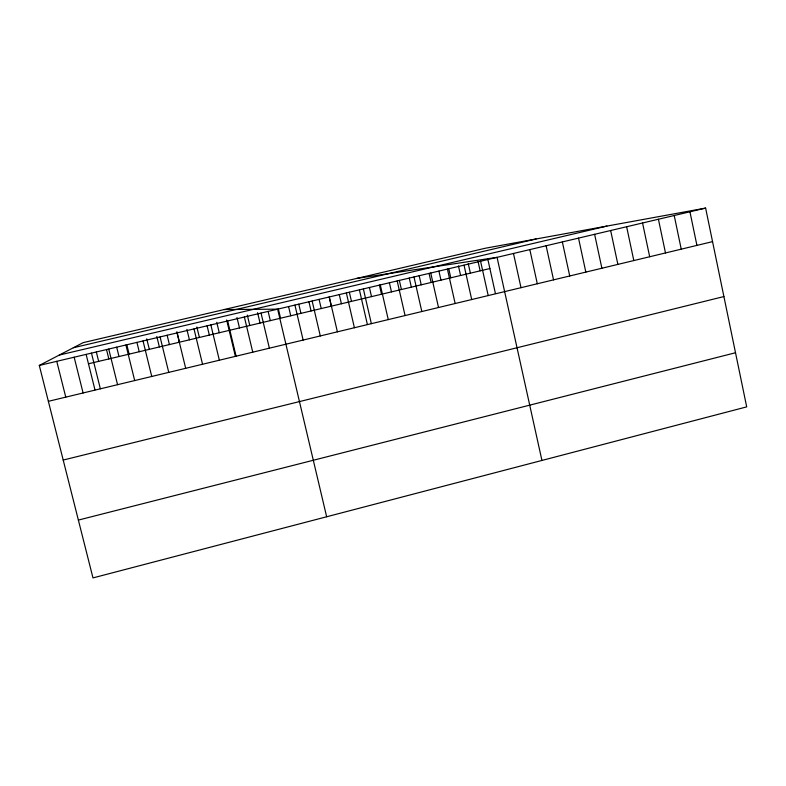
<?xml version="1.0" encoding="UTF-8"?>
<svg xmlns="http://www.w3.org/2000/svg" width="786" height="786" viewBox="0 0 786 786"><rect width="100%" height="100%" fill="white"/><g stroke="black" fill="none" stroke-linecap="round" stroke-linejoin="round"><path stroke-width="1.18" d="M39.3 365.441L83.188 342.637L485.384 248.229L705.622 208.094L746.7 406.873L92.984 577.907L39.3 365.441L705.622 208.094M78.374 520.086L735.509 352.747M63.204 460.056L723.906 296.558M48.368 401.322L712.548 241.636M88.464 363.78L489.884 268.537M59.314 355.046L606.93 226.083M73.334 347.756L536.042 238.993M356.765 278.421L497.057 257.346L541.937 460.449M224.167 309.546L277.635 309.163L326.652 516.766M74.149 357.217L83.1 392.971M56.759 361.324L65.769 397.136M96.334 351.971L98.663 361.364M91.471 353.13L100.362 388.824M86.126 354.388L94.959 389.817M116.682 347.166L119 356.539M108.723 349.053L117.556 384.688M106.513 349.564L108.841 358.947M146.736 338.835L149.32 349.338M143.032 340.947L151.747 376.465M136.931 342.382L139.23 351.735M126.821 344.769L129.13 354.132M125.917 344.995L134.691 380.571M167.143 335.249L169.412 344.573M160.089 336.919L168.744 372.377M156.807 336.457L159.381 346.95M196.864 327.005L199.389 337.459M193.995 328.912L202.552 364.252M186.881 329.363L189.426 339.827M176.879 331.721L179.434 342.195M177.076 332.91L185.683 368.31M216.749 322.309L219.265 332.743M210.854 324.932L219.353 360.214M207.101 325.817L209.341 335.101M247.305 315.098L249.791 325.502M244.377 317.013L252.758 352.177M236.999 317.534L239.484 327.949M227.645 320.973L236.085 356.186M226.663 319.971L235.319 356.078M268.134 311.403L270.315 320.629M261.04 313.083L269.372 348.188M257.592 312.671L260.068 323.066M298.768 304.172L300.93 313.368M294.917 305.086L303.141 340.063M288.58 306.579L290.751 315.785M278.372 308.986L280.543 318.202M319.077 299.378L321.219 308.554M312.14 301.018L320.295 335.946M308.927 301.765L311.079 310.961M349.348 292.225L351.47 301.382M346.361 292.932L354.407 327.742M339.287 294.603L341.409 303.769M329.285 296.97L337.39 331.83M329.187 296.98L331.319 306.157M369.42 287.489L371.513 296.617M363.368 288.914L371.365 323.665M359.399 289.847L367.347 324.343M399.347 280.415L401.42 289.523M397.185 280.936L405.075 315.559M389.394 282.773L391.477 291.881M380.306 284.915L388.255 319.607M379.422 285.122L381.505 294.249M429.058 273.4L431.111 282.479M419.184 275.739L421.237 284.827M413.996 276.967L421.827 311.531M409.27 278.077L411.343 287.175M448.757 268.753L450.791 277.812M447.411 269.067L455.143 303.524M438.922 271.072L440.966 280.14M430.738 273.007L438.519 307.523M480.57 261.237L488.204 295.575M478.016 261.286L480.138 270.846M468.25 263.585L470.382 273.164M464.025 265.147L471.708 299.545M458.454 265.904L460.596 275.483M487.762 258.977L495.426 293.551M529.833 249.614L537.3 283.766M513.474 253.475L521 287.686M546.123 245.763L553.54 279.865M578.516 238.109L585.835 272.103M562.354 241.931L569.722 275.974M594.619 234.307L601.889 268.242M626.639 226.751L633.811 260.569M610.653 230.524L617.875 264.401M658.413 219.245L665.487 252.954M642.555 222.988L649.678 256.747M674.211 215.511L681.236 249.162M689.941 211.798L696.927 245.389"/></g></svg>
